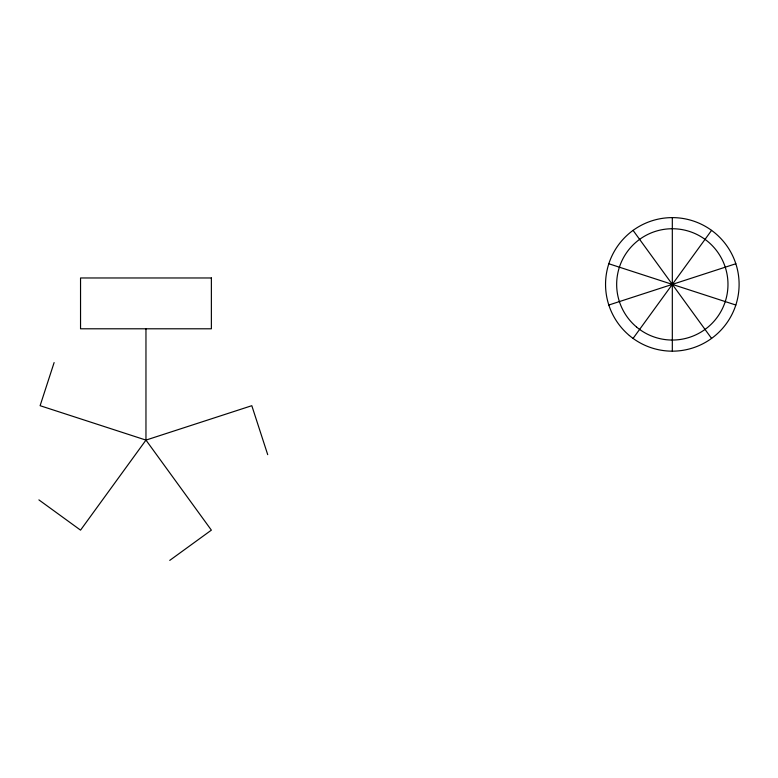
<?xml version="1.0" encoding="UTF-8"?>
<svg xmlns="http://www.w3.org/2000/svg" width="778" height="778" viewBox="0 0 778 778"><rect width="100%" height="100%" fill="white"/><g stroke="black" fill="none" stroke-linecap="round" stroke-linejoin="round"><path stroke-width="1.17" d="M54.12 362.577L40.106 405.698L145.963 440.095L211.373 530.139L169.74 560.393M267.71 454.653L251.809 405.698L145.963 440.095L80.542 530.139L38.9 499.884M633.068 338.42L711.569 230.366M608.814 305.025L735.832 263.752M608.814 263.752L735.832 305.025M633.068 230.366L711.569 338.42M672.318 217.607L672.318 351.17M145.963 328.793L145.963 440.095M211.373 277.97L80.542 277.97L80.542 328.793L211.373 328.793L211.373 277.97M636.55 327.023A55.646 55.646 0 0 0 727.129 294.055A55.646 55.646 0 0 0 653.287 232.097A55.646 55.646 0 0 0 636.55 327.023M629.392 335.542A66.782 66.782 0 0 0 738.089 295.99A66.782 66.782 0 0 0 649.484 221.642A66.782 66.782 0 0 0 629.392 335.542"/></g></svg>
